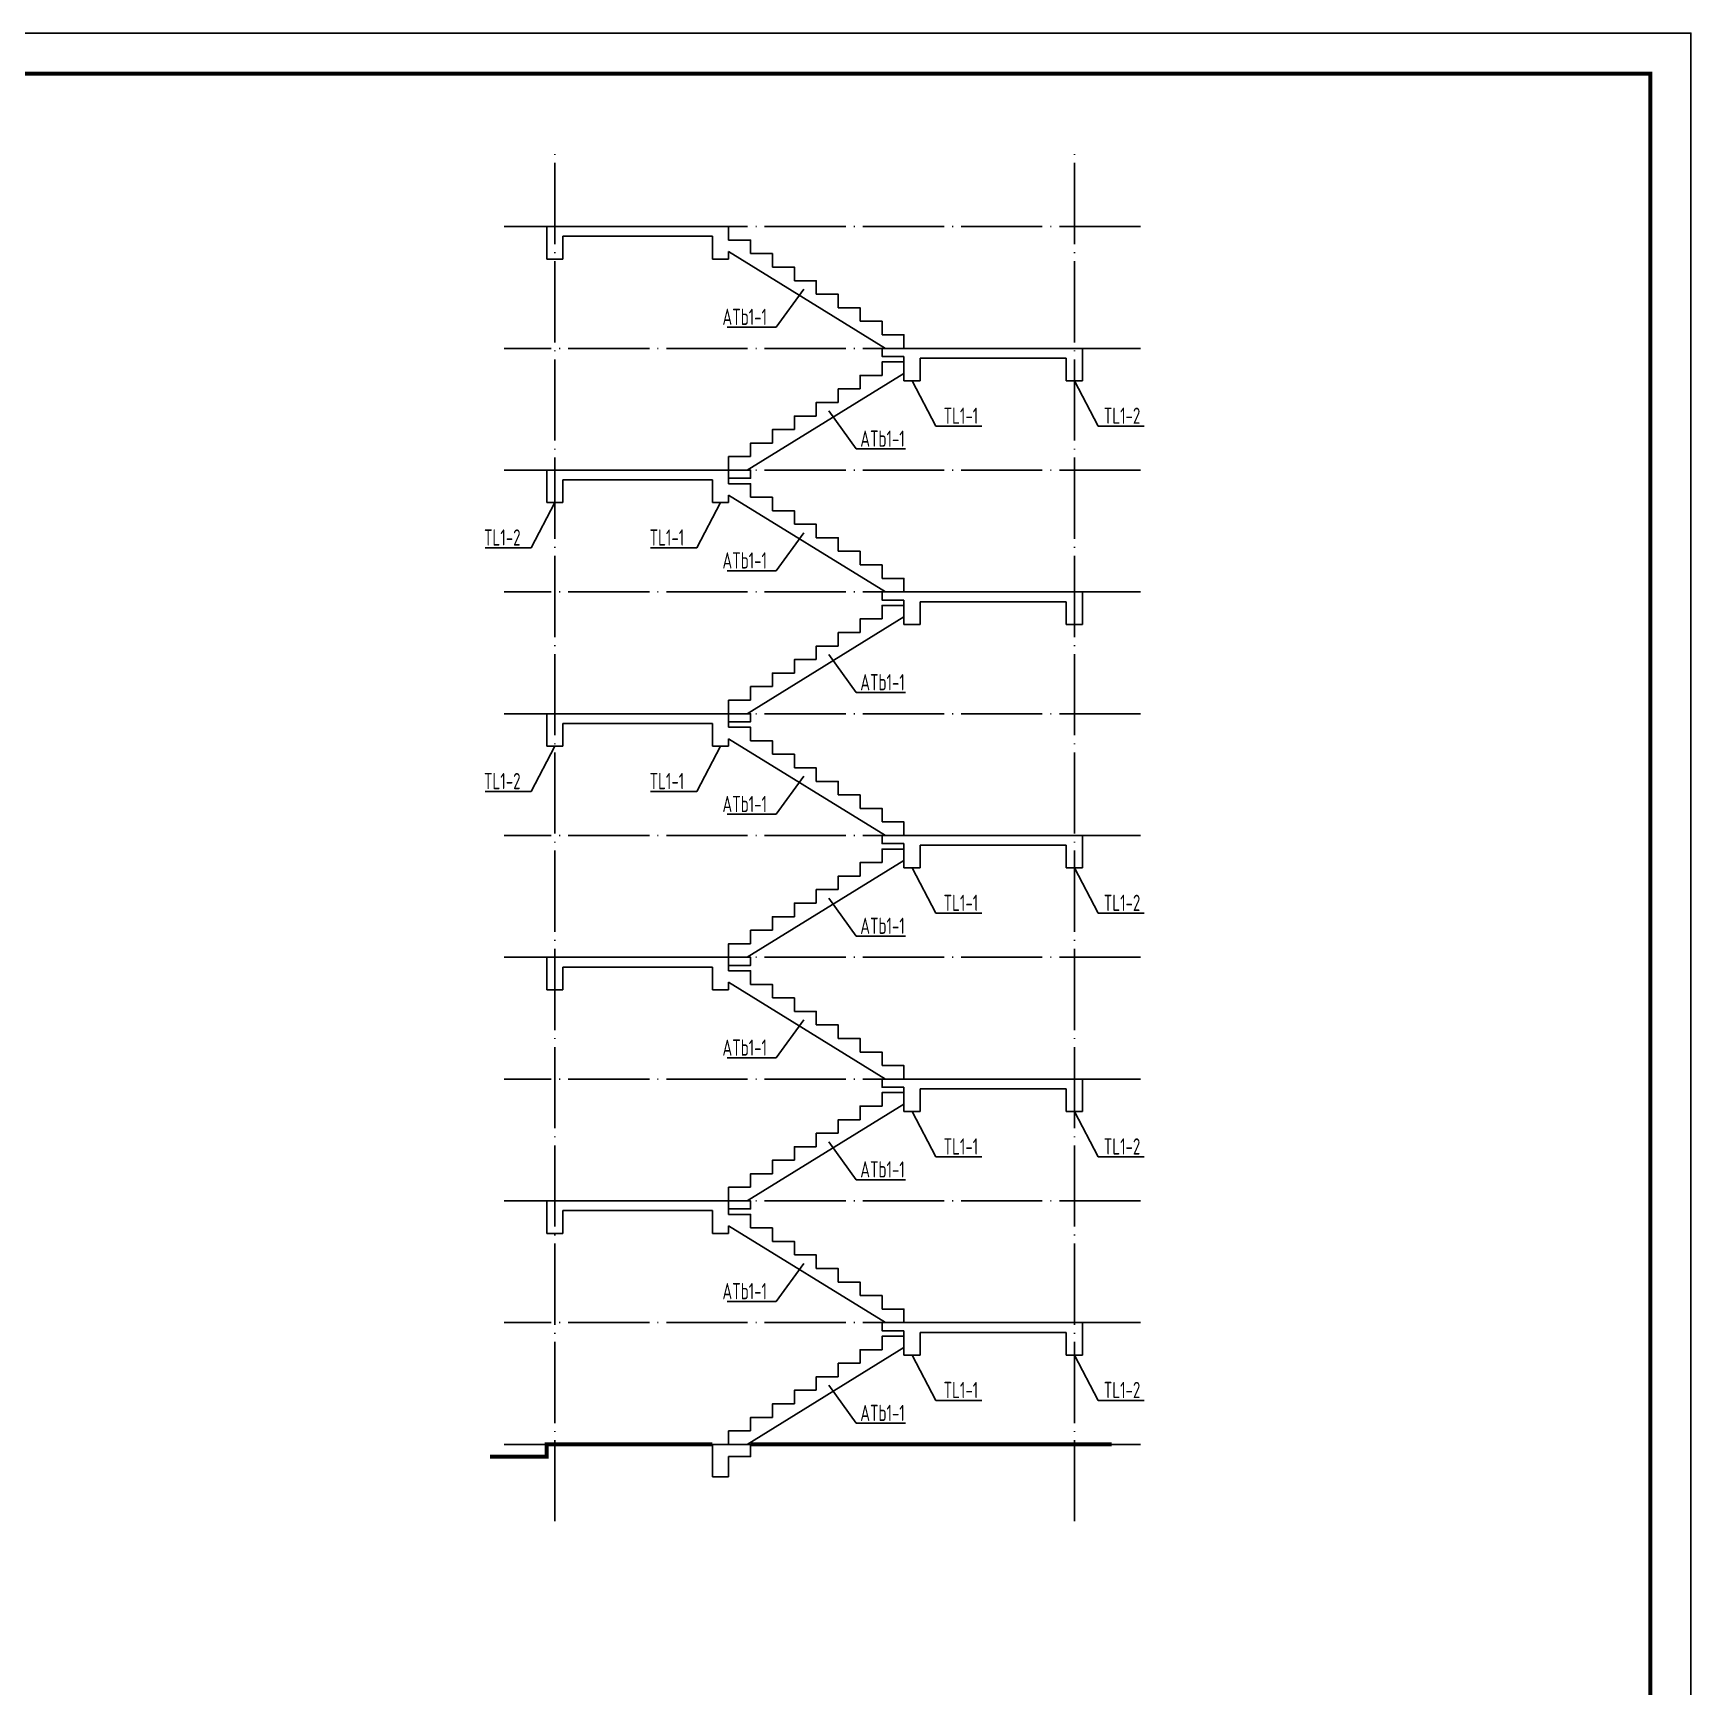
# Model space of a CAD drawing. Extents: x -2331248 to -1198620, y -977263 to -545844.
# Drawn here: x -1264982 to -1244563, y -845796 to -825428 of the extents above; entities that cross this region are included whole.
import ezdxf

# ---------------------------------------------------------------- set-up
doc = ezdxf.new("R2010")
doc.units = 0
doc.header["$LTSCALE"] = 1000
doc.header["$MEASUREMENT"] = 0
doc.linetypes.add('DOTE', pattern=[2.42, 2, -0.2, 0.02, -0.2])
doc.layers.get('0').update_dxf_attribs({"linetype": 'CONTINUOUS'})
for name, color, linetype in [('DOTE', 1, 'DOTE'), ('PUB_TEXT', 7, 'CONTINUOUS'), ('PUB_TITLE', 4, 'CONTINUOUS'), ('S_STAIR', 2, 'CONTINUOUS'), ('梁', 4, 'CONTINUOUS')]:
    doc.layers.add(name, color=color, linetype=linetype)
doc.styles.add('TSSD_REIN', font='Tssdeng.shx', dxfattribs={"width": 0.7, "bigfont": 'hztxt.shx'})

msp = doc.modelspace()

# ---------------------------------------------------------------- linework, layer by layer
for p, q in [((-1255828.4, -829049.4), (-1255489.8, -828581.3)), ((-1255828.4, -829049.4), (-1256433.6, -829049.4)), ((-1254156, -829710.2), (-1253864.6, -830268.2)), ((-1252156, -829710.2), (-1251864.6, -830268.2)), ((-1254843.6, -830549.4), (-1255182.2, -830081.3)), ((-1253864.6, -830268.2), (-1253295.5, -830268.2)), ((-1251864.6, -830268.2), (-1251295.5, -830268.2)), ((-1254843.6, -830549.4), (-1254238.4, -830549.4)), ((-1258556, -831210.2), (-1258847.4, -831768.2)), ((-1256516, -831210.2), (-1256807.4, -831768.2)), ((-1255828.4, -832049.4), (-1255489.8, -831581.3)), ((-1258847.4, -831768.2), (-1259416.5, -831768.2)), ((-1256807.4, -831768.2), (-1257376.5, -831768.2)), ((-1255828.4, -832049.4), (-1256433.6, -832049.4)), ((-1254843.6, -833549.4), (-1255182.2, -833081.3)), ((-1254843.6, -833549.4), (-1254238.4, -833549.4)), ((-1258556, -834210.2), (-1258847.4, -834768.2)), ((-1256516, -834210.2), (-1256807.4, -834768.2)), ((-1255828.4, -835049.4), (-1255489.8, -834581.3)), ((-1258847.4, -834768.2), (-1259416.5, -834768.2)), ((-1256807.4, -834768.2), (-1257376.5, -834768.2)), ((-1255828.4, -835049.4), (-1256433.6, -835049.4)), ((-1254156, -835710.2), (-1253864.6, -836268.2)), ((-1252156, -835710.2), (-1251864.6, -836268.2)), ((-1254843.6, -836549.4), (-1255182.2, -836081.3)), ((-1253864.6, -836268.2), (-1253295.5, -836268.2)), ((-1251864.6, -836268.2), (-1251295.5, -836268.2)), ((-1254843.6, -836549.4), (-1254238.4, -836549.4)), ((-1255828.4, -838049.4), (-1255489.8, -837581.3)), ((-1255828.4, -838049.4), (-1256433.6, -838049.4)), ((-1254156, -838710.2), (-1253864.6, -839268.2)), ((-1252156, -838710.2), (-1251864.6, -839268.2)), ((-1254843.6, -839549.4), (-1255182.2, -839081.3)), ((-1253864.6, -839268.2), (-1253295.5, -839268.2)), ((-1251864.6, -839268.2), (-1251295.5, -839268.2)), ((-1254843.6, -839549.4), (-1254238.4, -839549.4)), ((-1255828.4, -841049.4), (-1255489.8, -840581.3)), ((-1255828.4, -841049.4), (-1256433.6, -841049.4)), ((-1254156, -841710.2), (-1253864.6, -842268.2)), ((-1252156, -841710.2), (-1251864.6, -842268.2)), ((-1254843.6, -842549.4), (-1255182.2, -842081.3)), ((-1253864.6, -842268.2), (-1253295.5, -842268.2)), ((-1251864.6, -842268.2), (-1251295.5, -842268.2)), ((-1254843.6, -842549.4), (-1254238.4, -842549.4))]:
    msp.add_line(p, q)
at = {"const_width": 50}
for points in [[(-1256616, -842810.2), (-1258656, -842810.2), (-1258656, -842960.2), (-1259356, -842960.2)], [(-1251696, -842810.2), (-1256146, -842810.2)]]:
    msp.add_lwpolyline(points, dxfattribs=at)
at = {"layer": 'DOTE', "ltscale": 0.5}
for p, q in [((-1258556, -843756.4), (-1258556, -826913.2)), ((-1252156, -843756.4), (-1252156, -826913.2)), ((-1251341.7, -827810.2), (-1259179.8, -827810.2)), ((-1251341.7, -829310.2), (-1259179.8, -829310.2)), ((-1251341.7, -830810.2), (-1259179.8, -830810.2)), ((-1251341.7, -832310.2), (-1259179.8, -832310.2)), ((-1251341.7, -833810.2), (-1259179.8, -833810.2)), ((-1251341.7, -835310.2), (-1259179.8, -835310.2)), ((-1251341.7, -836810.2), (-1259179.8, -836810.2)), ((-1251341.7, -838310.2), (-1259179.8, -838310.2)), ((-1251341.7, -839810.2), (-1259179.8, -839810.2)), ((-1251341.7, -841310.2), (-1259179.8, -841310.2)), ((-1251341.7, -842810.2), (-1259179.8, -842810.2))]:
    msp.add_line(p, q, dxfattribs=at)
at = {"layer": 'PUB_TITLE'}
msp.add_lwpolyline([(-1286613, -855128), (-1244563, -855128), (-1244563, -825428), (-1286613, -825428)], close=True, dxfattribs=at)
at = {"layer": 'PUB_TITLE', "const_width": 50}
msp.add_lwpolyline([(-1285363, -854628), (-1245063, -854628), (-1245063, -825928), (-1285363, -825928)], close=True, dxfattribs=at)
at = {"layer": 'S_STAIR'}
for p, q in [((-1256416, -827810.2), (-1258656, -827810.2)), ((-1258656, -827810.2), (-1258656, -828210.2)), ((-1258456, -828210.2), (-1258456, -827930.2)), ((-1258456, -827930.2), (-1256616, -827930.2)), ((-1256616, -828210.2), (-1256616, -827930.2)), ((-1256416, -827976.9), (-1256416, -827810.2)), ((-1258656, -828210.2), (-1258456, -828210.2)), ((-1256616, -828210.2), (-1256416, -828210.2)), ((-1256416, -828210.2), (-1256416, -828117.9)), ((-1254484.5, -829310.2), (-1256416, -828117.9)), ((-1254256, -829310.2), (-1252056, -829310.2)), ((-1254256, -829710.2), (-1254256, -829410.2)), ((-1252256, -829430.2), (-1254056, -829430.2)), ((-1254056, -829710.2), (-1254056, -829430.2)), ((-1252256, -829710.2), (-1252256, -829430.2)), ((-1252056, -829310.2), (-1252056, -829710.2)), ((-1254056, -829710.2), (-1254256, -829710.2)), ((-1252056, -829710.2), (-1252256, -829710.2)), ((-1256416, -830810.2), (-1258656, -830810.2)), ((-1258656, -830810.2), (-1258656, -831210.2)), ((-1256416, -830976.9), (-1256416, -830810.2)), ((-1258456, -831210.2), (-1258456, -830930.2)), ((-1258456, -830930.2), (-1256616, -830930.2)), ((-1256616, -831210.2), (-1256616, -830930.2)), ((-1258656, -831210.2), (-1258456, -831210.2)), ((-1256616, -831210.2), (-1256416, -831210.2)), ((-1256416, -831210.2), (-1256416, -831117.9)), ((-1254484.5, -832310.2), (-1256416, -831117.9)), ((-1254256, -832310.2), (-1252056, -832310.2)), ((-1254256, -832710.2), (-1254256, -832410.2)), ((-1252256, -832430.2), (-1254056, -832430.2)), ((-1254056, -832710.2), (-1254056, -832430.2)), ((-1252256, -832710.2), (-1252256, -832430.2)), ((-1252056, -832310.2), (-1252056, -832710.2)), ((-1254056, -832710.2), (-1254256, -832710.2)), ((-1252056, -832710.2), (-1252256, -832710.2)), ((-1256416, -833810.2), (-1258656, -833810.2)), ((-1258656, -833810.2), (-1258656, -834210.2)), ((-1256416, -833976.9), (-1256416, -833810.2)), ((-1258456, -834210.2), (-1258456, -833930.2)), ((-1258456, -833930.2), (-1256616, -833930.2)), ((-1256616, -834210.2), (-1256616, -833930.2)), ((-1256416, -834210.2), (-1256416, -834117.9)), ((-1254484.5, -835310.2), (-1256416, -834117.9)), ((-1258656, -834210.2), (-1258456, -834210.2)), ((-1256616, -834210.2), (-1256416, -834210.2)), ((-1254256, -835310.2), (-1252056, -835310.2)), ((-1252056, -835310.2), (-1252056, -835710.2)), ((-1254256, -835710.2), (-1254256, -835410.2)), ((-1252256, -835430.2), (-1254056, -835430.2)), ((-1254056, -835710.2), (-1254056, -835430.2)), ((-1252256, -835710.2), (-1252256, -835430.2)), ((-1254056, -835710.2), (-1254256, -835710.2)), ((-1252056, -835710.2), (-1252256, -835710.2)), ((-1256416, -836810.2), (-1258656, -836810.2)), ((-1258656, -836810.2), (-1258656, -837210.2)), ((-1258456, -837210.2), (-1258456, -836930.2)), ((-1258456, -836930.2), (-1256616, -836930.2)), ((-1256616, -837210.2), (-1256616, -836930.2)), ((-1256416, -836976.9), (-1256416, -836810.2)), ((-1256416, -837210.2), (-1256416, -837117.9)), ((-1254484.5, -838310.2), (-1256416, -837117.9)), ((-1258656, -837210.2), (-1258456, -837210.2)), ((-1256616, -837210.2), (-1256416, -837210.2)), ((-1254256, -838310.2), (-1252056, -838310.2)), ((-1254256, -838710.2), (-1254256, -838410.2)), ((-1252056, -838310.2), (-1252056, -838710.2)), ((-1252256, -838430.2), (-1254056, -838430.2)), ((-1254056, -838710.2), (-1254056, -838430.2)), ((-1252256, -838710.2), (-1252256, -838430.2)), ((-1254056, -838710.2), (-1254256, -838710.2)), ((-1252056, -838710.2), (-1252256, -838710.2)), ((-1256416, -839810.2), (-1258656, -839810.2)), ((-1258656, -839810.2), (-1258656, -840210.2)), ((-1256416, -839976.9), (-1256416, -839810.2)), ((-1258456, -840210.2), (-1258456, -839930.2)), ((-1258456, -839930.2), (-1256616, -839930.2)), ((-1256616, -840210.2), (-1256616, -839930.2)), ((-1258656, -840210.2), (-1258456, -840210.2)), ((-1256616, -840210.2), (-1256416, -840210.2)), ((-1256416, -840210.2), (-1256416, -840117.9)), ((-1254484.5, -841310.2), (-1256416, -840117.9)), ((-1254256, -841310.2), (-1252056, -841310.2)), ((-1254256, -841710.2), (-1254256, -841410.2)), ((-1252256, -841430.2), (-1254056, -841430.2)), ((-1254056, -841710.2), (-1254056, -841430.2)), ((-1252256, -841710.2), (-1252256, -841430.2)), ((-1252056, -841310.2), (-1252056, -841710.2)), ((-1254056, -841710.2), (-1254256, -841710.2)), ((-1252056, -841710.2), (-1252256, -841710.2)), ((-1256616, -842810.2), (-1256616, -843210.2)), ((-1256416, -842810.2), (-1256616, -842810.2)), ((-1256416, -843210.2), (-1256416, -842960.2)), ((-1256416, -843210.2), (-1256616, -843210.2))]:
    msp.add_line(p, q, dxfattribs=at)
for points in [[(-1256146, -828143.5), (-1256146, -827976.9), (-1256416, -827976.9)], [(-1255876, -828310.2), (-1255876, -828143.5), (-1256146, -828143.5)], [(-1255606, -828476.9), (-1255606, -828310.2), (-1255876, -828310.2)], [(-1255336, -828643.6), (-1255336, -828476.9), (-1255606, -828476.9)], [(-1255066, -828810.2), (-1255066, -828643.6), (-1255336, -828643.6)], [(-1254796, -828976.9), (-1254796, -828810.2), (-1255066, -828810.2)], [(-1254526, -829143.6), (-1254526, -828976.9), (-1254796, -828976.9)], [(-1254256, -829310.2), (-1254256, -829143.6), (-1254526, -829143.6)], [(-1254256, -829310.2), (-1254526, -829310.2), (-1254526, -829410.2), (-1254256, -829410.2)], [(-1256146, -831143.5), (-1256146, -830976.9), (-1256416, -830976.9)], [(-1255876, -831310.2), (-1255876, -831143.5), (-1256146, -831143.5)], [(-1255606, -831476.9), (-1255606, -831310.2), (-1255876, -831310.2)], [(-1255336, -831643.6), (-1255336, -831476.9), (-1255606, -831476.9)], [(-1255066, -831810.2), (-1255066, -831643.6), (-1255336, -831643.6)], [(-1254796, -831976.9), (-1254796, -831810.2), (-1255066, -831810.2)], [(-1254526, -832143.6), (-1254526, -831976.9), (-1254796, -831976.9)], [(-1254256, -832310.2), (-1254256, -832143.6), (-1254526, -832143.6)], [(-1254256, -832310.2), (-1254526, -832310.2), (-1254526, -832410.2), (-1254256, -832410.2)], [(-1256146, -834143.5), (-1256146, -833976.9), (-1256416, -833976.9)], [(-1255876, -834310.2), (-1255876, -834143.5), (-1256146, -834143.5)], [(-1255606, -834476.9), (-1255606, -834310.2), (-1255876, -834310.2)], [(-1255336, -834643.6), (-1255336, -834476.9), (-1255606, -834476.9)], [(-1255066, -834810.2), (-1255066, -834643.6), (-1255336, -834643.6)], [(-1254796, -834976.9), (-1254796, -834810.2), (-1255066, -834810.2)], [(-1254526, -835143.6), (-1254526, -834976.9), (-1254796, -834976.9)], [(-1254256, -835310.2), (-1254256, -835143.6), (-1254526, -835143.6)], [(-1254256, -835310.2), (-1254526, -835310.2), (-1254526, -835410.2), (-1254256, -835410.2)], [(-1256146, -837143.5), (-1256146, -836976.9), (-1256416, -836976.9)], [(-1255876, -837310.2), (-1255876, -837143.5), (-1256146, -837143.5)], [(-1255606, -837476.9), (-1255606, -837310.2), (-1255876, -837310.2)], [(-1255336, -837643.6), (-1255336, -837476.9), (-1255606, -837476.9)], [(-1255066, -837810.2), (-1255066, -837643.6), (-1255336, -837643.6)], [(-1254796, -837976.9), (-1254796, -837810.2), (-1255066, -837810.2)], [(-1254526, -838143.6), (-1254526, -837976.9), (-1254796, -837976.9)], [(-1254256, -838310.2), (-1254256, -838143.6), (-1254526, -838143.6)], [(-1254256, -838310.2), (-1254526, -838310.2), (-1254526, -838410.2), (-1254256, -838410.2)], [(-1256146, -840143.5), (-1256146, -839976.9), (-1256416, -839976.9)], [(-1255876, -840310.2), (-1255876, -840143.5), (-1256146, -840143.5)], [(-1255606, -840476.9), (-1255606, -840310.2), (-1255876, -840310.2)], [(-1255336, -840643.6), (-1255336, -840476.9), (-1255606, -840476.9)], [(-1255066, -840810.2), (-1255066, -840643.6), (-1255336, -840643.6)], [(-1254796, -840976.9), (-1254796, -840810.2), (-1255066, -840810.2)], [(-1254526, -841143.6), (-1254526, -840976.9), (-1254796, -840976.9)], [(-1254256, -841310.2), (-1254256, -841143.6), (-1254526, -841143.6)], [(-1254256, -841310.2), (-1254526, -841310.2), (-1254526, -841410.2), (-1254256, -841410.2)], [(-1256416, -842810.2), (-1256146, -842810.2), (-1256146, -842960.2), (-1256416, -842960.2)]]:
    msp.add_lwpolyline(points, dxfattribs=at)
at = {"layer": '梁'}
for p, q in [((-1256187.6, -830810.2), (-1254256, -829617.9)), ((-1256187.6, -833810.2), (-1254256, -832617.9)), ((-1256187.6, -836810.2), (-1254256, -835617.9)), ((-1256187.6, -839810.2), (-1254256, -838617.9)), ((-1256187.6, -842810.2), (-1254256, -841617.9))]:
    msp.add_line(p, q, dxfattribs=at)
for points in [[(-1254526, -829643.5), (-1254526, -829476.8), (-1254256, -829476.8)], [(-1255066, -829976.9), (-1255066, -829810.2), (-1254796, -829810.2)], [(-1254796, -829810.2), (-1254796, -829643.5), (-1254526, -829643.5)], [(-1255336, -830143.5), (-1255336, -829976.9), (-1255066, -829976.9)], [(-1255606, -830310.2), (-1255606, -830143.5), (-1255336, -830143.5)], [(-1255876, -830476.9), (-1255876, -830310.2), (-1255606, -830310.2)], [(-1256416, -830810.2), (-1256416, -830643.5), (-1256146, -830643.5)], [(-1256146, -830643.5), (-1256146, -830476.9), (-1255876, -830476.9)], [(-1256416, -830810.2), (-1256146, -830810.2), (-1256146, -830910.2), (-1256416, -830910.2)], [(-1254526, -832643.5), (-1254526, -832476.8), (-1254256, -832476.8)], [(-1254796, -832810.2), (-1254796, -832643.5), (-1254526, -832643.5)], [(-1255066, -832976.9), (-1255066, -832810.2), (-1254796, -832810.2)], [(-1255336, -833143.5), (-1255336, -832976.9), (-1255066, -832976.9)], [(-1255876, -833476.9), (-1255876, -833310.2), (-1255606, -833310.2)], [(-1255606, -833310.2), (-1255606, -833143.5), (-1255336, -833143.5)], [(-1256146, -833643.5), (-1256146, -833476.9), (-1255876, -833476.9)], [(-1256416, -833810.2), (-1256416, -833643.5), (-1256146, -833643.5)], [(-1256416, -833810.2), (-1256146, -833810.2), (-1256146, -833910.2), (-1256416, -833910.2)], [(-1254526, -835643.5), (-1254526, -835476.8), (-1254256, -835476.8)], [(-1254796, -835810.2), (-1254796, -835643.5), (-1254526, -835643.5)], [(-1255066, -835976.9), (-1255066, -835810.2), (-1254796, -835810.2)], [(-1255606, -836310.2), (-1255606, -836143.5), (-1255336, -836143.5)], [(-1255336, -836143.5), (-1255336, -835976.9), (-1255066, -835976.9)], [(-1255876, -836476.9), (-1255876, -836310.2), (-1255606, -836310.2)], [(-1256146, -836643.5), (-1256146, -836476.9), (-1255876, -836476.9)], [(-1256416, -836810.2), (-1256416, -836643.5), (-1256146, -836643.5)], [(-1256416, -836810.2), (-1256146, -836810.2), (-1256146, -836910.2), (-1256416, -836910.2)], [(-1254526, -838643.5), (-1254526, -838476.8), (-1254256, -838476.8)], [(-1255066, -838976.9), (-1255066, -838810.2), (-1254796, -838810.2)], [(-1254796, -838810.2), (-1254796, -838643.5), (-1254526, -838643.5)], [(-1255336, -839143.5), (-1255336, -838976.9), (-1255066, -838976.9)], [(-1255606, -839310.2), (-1255606, -839143.5), (-1255336, -839143.5)], [(-1255876, -839476.9), (-1255876, -839310.2), (-1255606, -839310.2)], [(-1256416, -839810.2), (-1256416, -839643.5), (-1256146, -839643.5)], [(-1256146, -839643.5), (-1256146, -839476.9), (-1255876, -839476.9)], [(-1256416, -839810.2), (-1256146, -839810.2), (-1256146, -839910.2), (-1256416, -839910.2)], [(-1254526, -841643.5), (-1254526, -841476.9), (-1254256, -841476.9)], [(-1254796, -841810.2), (-1254796, -841643.5), (-1254526, -841643.5)], [(-1255066, -841976.9), (-1255066, -841810.2), (-1254796, -841810.2)], [(-1255336, -842143.6), (-1255336, -841976.9), (-1255066, -841976.9)], [(-1255606, -842310.2), (-1255606, -842143.6), (-1255336, -842143.6)], [(-1256146, -842643.6), (-1256146, -842476.9), (-1255876, -842476.9)], [(-1255876, -842476.9), (-1255876, -842310.2), (-1255606, -842310.2)], [(-1256416, -842810.2), (-1256416, -842643.6), (-1256146, -842643.6)]]:
    msp.add_lwpolyline(points, dxfattribs=at)

# ---------------------------------------------------------------- texts
at = {"style": 'TSSD_REIN', "width": 0.7}
for s, p in [('TL1-1', (-1253767.6, -830239.8)), ('TL1-2', (-1251794.5, -830239.8)), ('TL1-2', (-1259429, -831739.8)), ('TL1-1', (-1257389, -831739.8)), ('TL1-2', (-1259429, -834739.7)), ('TL1-1', (-1257389, -834739.7)), ('TL1-1', (-1253767.6, -836239.7)), ('TL1-2', (-1251794.5, -836239.7)), ('TL1-1', (-1253767.6, -839239.7)), ('TL1-2', (-1251794.5, -839239.7)), ('TL1-1', (-1253767.6, -842239.7)), ('TL1-2', (-1251794.5, -842239.7))]:
    msp.add_text(s, height=200, dxfattribs=at).set_placement(p)
at = {"layer": 'PUB_TEXT', "style": 'TSSD_REIN', "width": 0.7}
for p in [(-1256491.9, -829022.4), (-1254794, -830522.4), (-1256491.9, -832022.4), (-1254794, -833522.4), (-1256491.9, -835022.4), (-1254794, -836522.4), (-1256491.9, -838022.4), (-1254794, -839522.4), (-1256491.9, -841022.4), (-1254794, -842522.4)]:
    msp.add_text('ATb1-1', height=200, dxfattribs=at).set_placement(p)

doc.saveas('drawing.dxf')
